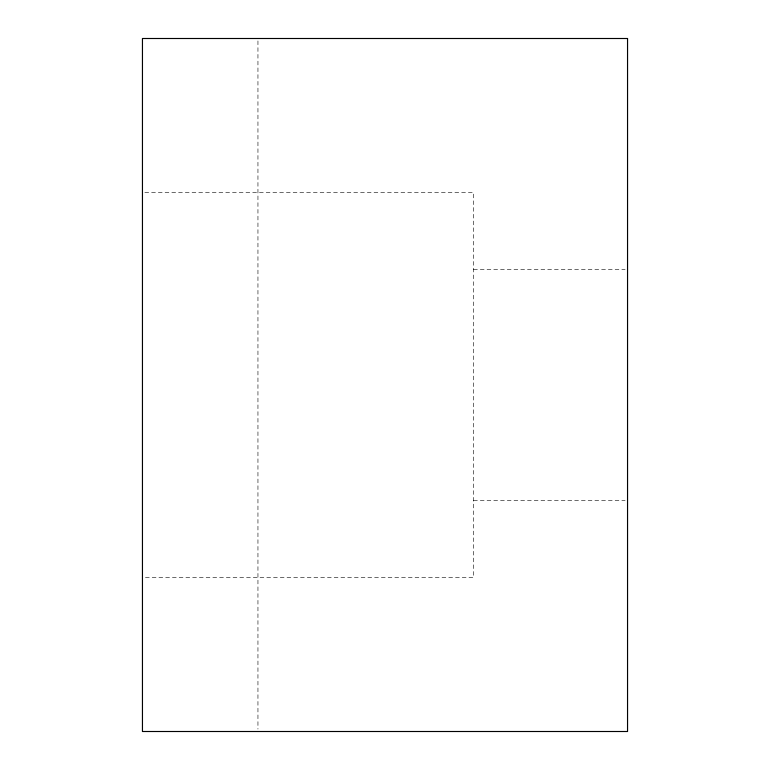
<?xml version="1.0" encoding="UTF-8"?>
<svg xmlns="http://www.w3.org/2000/svg" width="770" height="770" viewBox="0 0 770 770"><rect width="100%" height="100%" fill="white"/><g stroke="black" fill="none" stroke-linecap="round" stroke-linejoin="round"><path stroke-width="0.58" stroke-dasharray="3.85 2.89" d="M144.847 192.5L473.55 192.5L473.55 577.5L144.847 577.5M473.55 269.5L625.144 269.5M473.55 500.5L625.144 500.5M257.95 40.906L257.95 729.094"/><path stroke-width="1.16" d="M627.55 38.5L142.45 38.5L142.45 731.5L627.55 731.5L627.55 38.5"/></g></svg>
